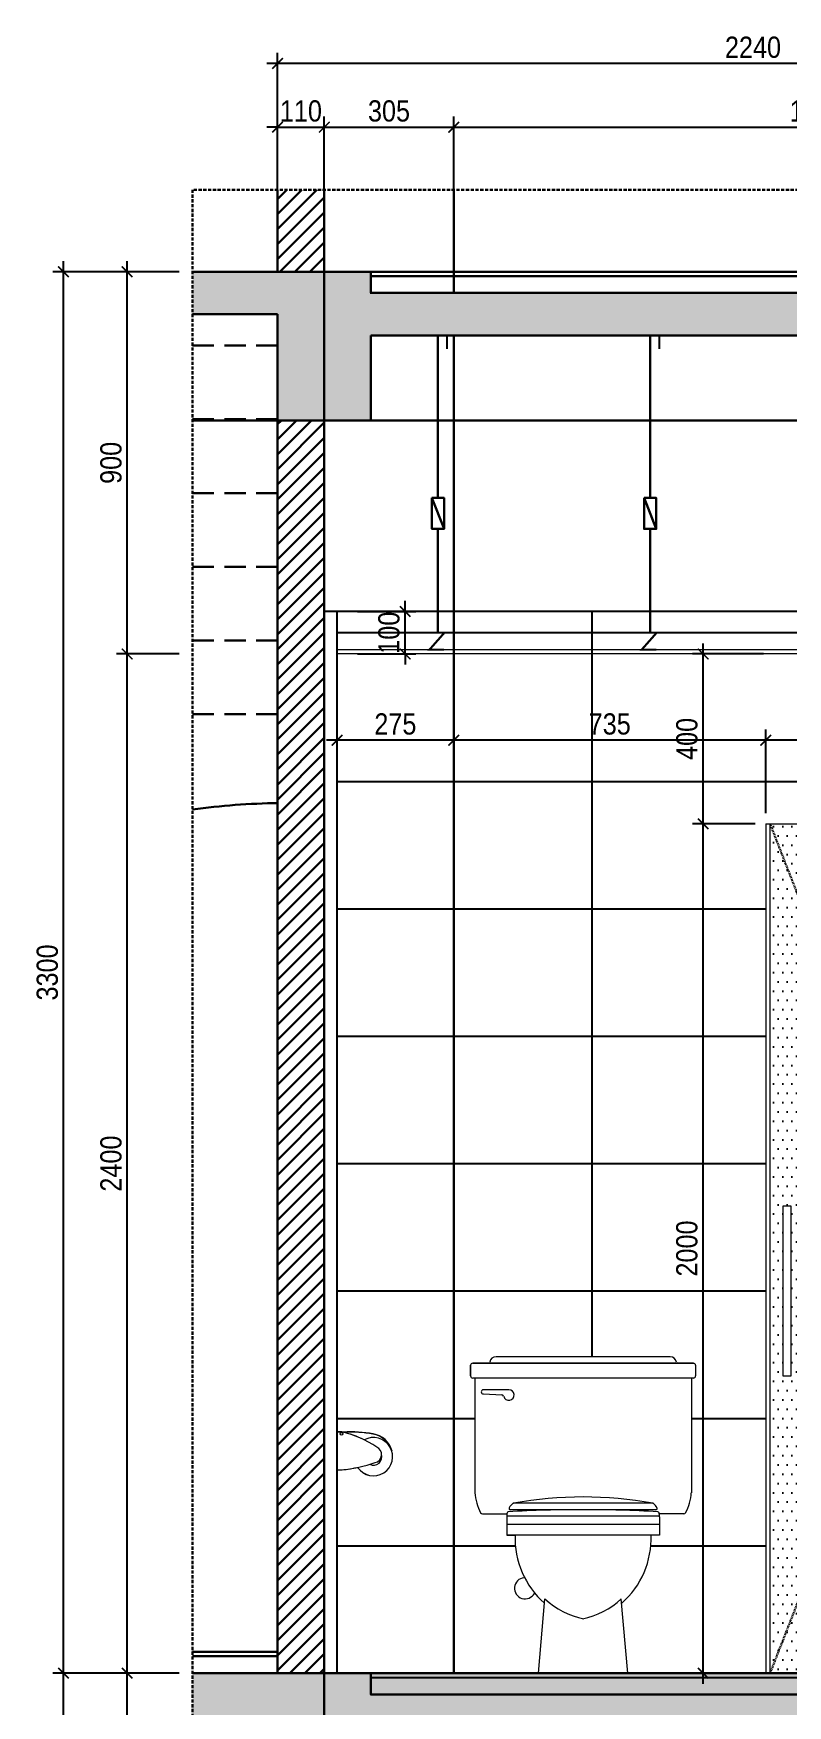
# Model space of a CAD drawing. Header units: millimetres. Extents: x -82962 to 19744, y -138000 to 4535.
# Drawn here: x -97 to 1680, y -50114 to -46177 of the extents above; entities that cross this region are included whole.
import ezdxf

# ---------------------------------------------------------------- set-up
doc = ezdxf.new("R2010")
doc.units = ezdxf.units.MM
doc.header["$LTSCALE"] = 1000
doc.header["$MEASUREMENT"] = 0
doc.header["$PDMODE"] = 3
doc.linetypes.add('HIDDEN', pattern=[0.375, 0.25, -0.125])
doc.layers.get('0').update_dxf_attribs({"lineweight": 30})
doc.layers.get('DEFPOINTS').update_dxf_attribs({"color": 4, "lineweight": 30})
for name, color, linetype in [('7', 7, 'Continuous'), ('A-THIET BI', 245, 'Continuous'), ('net-vatlieu', 250, 'Continuous'), ('NETDUT', 8, 'Continuous')]:
    doc.layers.add(name, color=color, linetype=linetype)
for name, color, linetype, lineweight in [('DS_cua', 146, 'Continuous', 25), ('NET CAT', 11, 'Continuous', 5), ('NOITHAT', 156, 'Continuous', 5), ('THAY', 4, 'Continuous', 30), ('TUONG', 7, 'Continuous', 30)]:
    doc.layers.add(name, color=color, linetype=linetype, lineweight=lineweight)
doc.styles.add('ARIAL', font='arial.ttf', dxfattribs={"width": 0.85})
doc.dimstyles.new('DIM 1-100', dxfattribs={"dimscale": 0, "dimtxt": 2, "dimasz": 1, "dimexe": 1, "dimexo": 1, "dimgap": 0.5, "dimtad": 1, "dimdec": 4, "dimrnd": 1, "dimdsep": 46, "dimtxsty": 'ARIAL', "dimblk1": 'ARCHTICK', "dimblk2": 'ARCHTICK', "dimsah": 1, "dimcen": 2, "dimdle": 1, "dimclrd": 9, "dimclre": 9, "dimclrt": 1, "dimadec": 0, "dimazin": 0, "dimtfac": 1, "dimtdec": 4, "dimtix": 1, "dimtmove": 2, "dimatfit": 3, "dimldrblk": 'DOT', "dimfxl": 1, "dimtvp": 1, "dimtolj": 1, "dimarcsym": 0})

# ---------------------------------------------------------------- blocks, each defined once
blk = doc.blocks.new('xi2')
at = {"layer": 'NOITHAT'}
for p, q in [((-265, 725), (-265, 700)), ((-265, 700), (-265, 725)), ((260, 730), (-260, 730)), ((260, 730), (-260, 730)), ((-260, 730), (260, 730)), ((205, 745), (-205, 745)), ((265, 725), (265, 700)), ((260, 695), (-260, 695)), ((260, 695), (-260, 695)), ((-255, 695), (-255, 425)), ((255, 695), (255, 425)), ((-175, 667.5), (-235, 667.5)), ((-235, 657.5), (-191.8, 655.7)), ((165, 400), (-165, 400)), ((-237, 375), (-178, 375)), ((180, 370), (-180, 370)), ((-180, 368.4), (-180, 325)), ((171.5, 385), (-171.5, 385)), ((237, 375), (178, 375)), ((180, 368.4), (180, 325)), ((180, 350), (-180, 350)), ((-180, 325), (-160, 325)), ((180, 325), (-180, 325)), ((180, 325), (160, 325)), ((-105, 0), (-90, 175)), ((105, 0), (90, 175)), ((105, 0), (-105, 0))]:
    blk.add_line(p, q, dxfattribs=at)
for centre, radius, start, end in [((-260, 725), 5, 90, 180), ((-260, 725), 5, 90, 180), ((-222.7, 733), 3, 270, 350.4059), ((-205, 730), 15, 90, 170.4059), ((205, 730), 15, 9.5941, 90), ((222.7, 733), 3, 189.5941, 270), ((260, 725), 5, 0, 90), ((-260, 700), 5, 180, 270), ((-260, 700), 5, 180, 270), ((260, 700), 5, 270, 0), ((-235, 662.5), 5, 90, 270), ((-192, 650.7), 5, 14.2156, 87.6141), ((-175, 655), 12.5, 194.2156, 90), ((-134.5, 433.9), 120.8, 184.2251, 207.7316), ((-139.3, 368.5), 40.7, 130.2744, 148.7432), ((-163.7, 397.2), 3, 100.3396, 130.2744), ((0, -500), 915, 79.6604, 100.3396), ((163.7, 397.2), 3, 49.7256, 79.6604), ((139.3, 368.5), 40.7, 31.2568, 49.7256), ((134.5, 433.9), 120.8, 332.2684, 355.7749), ((-237, 380), 5, 207.7316, 270), ((-139.3, 368.5), 40.7, 167.0315, 180.0995), ((-176, 376.9), 3, 93.5715, 167.0315), ((-12, -2251.3), 2636.3, 89.7392, 93.5715), ((-171.5, 388), 3, 148.7432, 270), ((12, -2251.3), 2636.3, 86.4285, 90.2608), ((171.5, 388), 3, 270, 31.2568), ((176, 376.9), 3, 12.9685, 86.4285), ((139.3, 368.5), 40.7, 359.9005, 12.9685), ((237, 380), 5, 270, 332.2684), ((40.9, 316.9), 201.1, 177.6913, 229.0512), ((-40.9, 316.9), 201.1, 310.9488, 2.3087), ((-136.5, 200), 25, 96.5563, 330.6432), ((40.9, 316.9), 193.1, 227.2983, 258.2519), ((-40.9, 316.9), 193.1, 281.7481, 312.7017)]:
    blk.add_arc(centre, radius, start, end, dxfattribs=at)
blk = doc.blocks.new('A$C3CC46834')
at = {"layer": 'NOITHAT', "ltscale": 0.1}
for p, q in [((0, 44.9), (0, -44.9)), ((0, 44.9), (11.5, 44.9)), ((129.2, -0.6), (129.9, -0.6)), ((0, -44.9), (11.2, -44.9))]:
    blk.add_line(p, q, dxfattribs=at)
blk.add_lwpolyline([(64.2, 25.7, 0.054735), (11.5, 44.9), (0, 44.9), (0, -44.9), (11.2, -44.9, 0.031101), (12, -44.8, -0.003329), (11.9, -44.9, 0.024156), (48.6, -39, 2.268753)], format="xyb", close=True, dxfattribs=at)
blk.add_circle((10.9, 39.8), 3.21, dxfattribs=at)
for centre, radius, start, end in [((-49.4, -204.3), 256.5, 56.1054, 76.2574), ((35.2, -211.9), 256.5, 78.8164, 94.3909), ((35.2, -211.9), 255.9, 78.8164, 93.9759), ((76.5, -14.7), 55.2, 14.8218, 81.254), ((85.9, -13.7), 45.1, 214.0375, 118.8915), ((76.5, -14.7), 54.5, 15.0003, 81.254), ((85.9, -9), 19.2, 282.3014, 66.333), ((-30.7, 337.6), 384.8, 276.3627, 288.2934), ((85.9, -13.7), 20.1, 243.8677, 17.675), ((11.2, -38.5), 6.41, 270, 276.3627)]:
    blk.add_arc(centre, radius, start, end, dxfattribs=at)
blk = doc.blocks.new('WC-2')
at = {"layer": 'DS_cua', "ltscale": 0.2}
h = blk.add_hatch(dxfattribs=at)
h.set_pattern_fill('DOTS', color=256, scale=350, style=0)
h.set_pattern_definition([(0, (11883.607, -53637.674), (10.9375, 21.875), [0, -21.875])])
h.paths.add_polyline_path([(12273.6, -52637.7), (11883.6, -53637.7), (12273.6, -53637.7)], flags=17)
h.paths.add_polyline_path([(12273.6, -52637.7), (11883.6, -51637.7), (11883.6, -53637.7)])
h.paths.add_polyline_path([(11933.6, -52937.7), (11913.6, -52937.7), (11913.6, -52537.7), (11933.6, -52537.7)], flags=16)
h = blk.add_hatch(dxfattribs=at)
h.set_pattern_fill('DOTS', color=256, scale=350, style=0)
h.set_pattern_definition([(0, (11883.607, -52987.674), (10.9375, 21.875), [0, -21.875])])
h.paths.add_polyline_path([(12273.6, -51637.7), (11883.6, -51637.7), (12273.6, -52637.7)])
h.paths.add_polyline_path([(12673.6, -51787.7), (12693.6, -51787.7), (12823.6, -51787.7), (12823.6, -51637.7), (12273.6, -51637.7), (12273.6, -52987.7), (12323.8, -52987.7), (12323.8, -52837.7), (12343.8, -52837.7), (12773.6, -52837.7), (12778, -52837.7), (12767.9, -52821.9), (12737, -52814.3), (12734.1, -52817.2), (12722.9, -52813.5), (12723.2, -52810.9), (12720.8, -52810.3), (12723.8, -52804.4), (12728, -52802), (12737.2, -52802.8), (12771.4, -52805.8), (12774.6, -52805.6), (12777.1, -52803.6), (12778, -52800.5), (12777.9, -52797.3), (12775.4, -52791.6), (12769.6, -52789.2), (12733, -52788.6), (12730.1, -52788.8), (12730.7, -52784.9), (12809.8, -52783.3), (12811.1, -52811.3), (12823.6, -52810.9), (12823.6, -52687.7), (12693.6, -52687.7), (12673.6, -52687.7)])
at = {"layer": 'net-vatlieu', "ltscale": 0.2}
h = blk.add_hatch(dxfattribs=at)
h.set_pattern_fill('WOOD3', color=256, scale=50, style=0, pattern_type=2)
h.set_pattern_definition([(355.2364, (10943.6067, -53639.1736), (-550.000047, 49.999577), [6.0208, -596.059]), (11.3099, (10949.607, -53639.674), (200.00004, 49.99988), [7.6486, -247.3024]), (45, (10957.107, -53638.174), (0, 50), [5.6568, -65.0538]), (46.8476, (10961.1067, -53634.1736), (700.0001417, 749.999877), [10.96585, -1085.61975]), (12.9946, (10968.6067, -53626.1736), (-450.000038, -99.999879), [6.6709, -660.4124]), (0, (10975.107, -53624.674), (50, 50), [12.5, -37.5]), (350.5377, (10987.607, -53624.6736), (-250.00004, 49.999907), [6.0827, -298.0553]), (354.2894, (10943.6067, -53625.6736), (-449.999971, 50.000066), [5.025, -497.4688]), (0, (10948.607, -53626.174), (50, 50), [7.5, -42.5]), (28.3008, (10956.1067, -53626.1736), (549.999756, 300.000444), [7.3824, -730.85875]), (52.125, (10962.6067, -53622.6736), (-200.000093, -249.999955), [11.4017, -558.686]), (39.2894, (10969.6067, -53613.6736), (300.000032, 249.9999816), [7.1063, -703.5272]), (6.3402, (10975.1067, -53609.1736), (399.99997, 50.000079), [9.0554, -443.7138]), (348.1113, (10984.1067, -53608.1736), (-699.999865, 150.0005268), [9.70825, -961.11615]), (353.2902, (10943.6067, -53610.1736), (450.00005, -49.999694), [8.5586, -847.3035]), (3.3665, (10952.1067, -53611.1736), (799.999966, 50.000548), [8.5147, -842.95465]), (33.6901, (10960.607, -53610.674), (-99.99998, -50.00007), [9.0139, -171.2637]), (47.4896, (10968.1067, -53605.6736), (499.999536, 550.0004337), [8.1394, -805.8016]), (14.9314, (10973.6067, -53599.6736), (550.000027, 149.9998477), [7.7621, -768.44665]), (0, (10981.107, -53597.674), (50, 50), [6, -44]), (347.0054, (10987.1067, -53597.6736), (450.000038, -99.999879), [6.6709, -660.4124]), (0, (10959.107, -53647.674), (50, 50), [0, -50]), (223.1524, (10966.1067, -53640.1736), (749.999877, 700.0001417), [10.96585, -1085.61975]), (206.5651, (10958.107, -53597.674), (-49.99996, -50.00007), [4.4722, -107.3312]), (188.1301, (10954.107, -53599.6736), (-299.99999, -49.999968), [7.071, -346.4823]), (156.8014, (10947.107, -53600.6736), (-249.999987, 100.000066), [3.8079, -376.9808]), (26.5651, (10966.107, -53640.174), (49.99996, 50.00007), [5.5902, -106.2133]), (6.7098, (10971.1067, -53637.6736), (-450.00005, -49.999694), [8.5586, -847.3035]), (349.8753, (10979.6067, -53636.6736), (849.9999395, -150.0004294), [14.22145, -1407.9248]), (349.6952, (10943.6067, -53644.6736), (300.000048, -49.999744), [5.5902, -553.4268]), (15.5241, (10949.1067, -53645.6736), (-550.0000512, -149.999889), [9.34075, -924.7363]), (42.8789, (10958.1067, -53643.1736), (-650.0000396, -599.9999877), [9.5525, -945.69615]), (34.6952, (10965.1067, -53636.6736), (499.999713, 350.0004305), [7.9057, -782.6637]), (9.4623, (10971.607, -53632.1736), (250.00004, 49.999907), [9.1242, -295.014]), (353.4181, (10980.6067, -53630.6736), (-850.000072, 99.999335), [13.08625, -1295.539]), (351.8699, (10943.607, -53632.1736), (-299.99999, 49.999968), [7.071, -346.4823]), (11.3099, (10950.607, -53633.174), (200.00004, 49.99988), [7.6486, -247.3024]), (42.5104, (10958.1067, -53631.6736), (-550.0004337, -499.999536), [8.1394, -805.8016]), (45, (10964.107, -53626.174), (0, 50), [9.1924, -61.5183]), (17.354, (10970.6067, -53619.6736), (-650.000101, -199.999725), [8.38155, -829.7712]), (356.6335, (10978.6067, -53617.1736), (-799.999966, 50.000548), [8.5147, -842.95465]), (342.8973, (10987.1067, -53617.6736), (500.0000865, -149.999775), [6.8007, -673.2728]), (351.2538, (10943.6067, -53619.6736), (349.999967, -50.00021), [6.5765, -651.0708]), (14.9314, (10950.1067, -53620.6736), (550.000027, 149.9998477), [7.7621, -768.44665]), (32.0054, (10957.6067, -53618.6736), (-249.999947, -150.000055), [9.434, -462.2651]), (49.8991, (10965.6067, -53613.6736), (-549.999903, -650.0000965), [12.41975, -1229.5545]), (15.9454, (10973.607, -53604.1736), (-200.000006, -49.999994), [7.2801, -356.7254]), (353.991, (10980.6067, -53602.1736), (499.9999875, -49.999966), [9.5525, -945.69615]), (336.8014, (10990.107, -53603.1736), (249.999987, -100.000066), [3.8079, -376.9808]), (350.5377, (10943.607, -53604.6736), (-250.00004, 49.999907), [6.0827, -298.0553]), (10.008, (10949.6067, -53605.6736), (549.9999777, 100.0001736), [8.63135, -854.5025]), (37.4054, (10958.1067, -53604.1736), (649.9996232, 500.0004976), [10.70045, -1059.34625]), (29.0546, (10966.6067, -53647.6736), (350.000019, 200.000001), [5.1478, -509.6337]), (10.7843, (10971.1067, -53645.1736), (-799.9999752, -150.0000275), [10.6888, -1058.18915]), (352.875, (10981.6067, -53643.1736), (-350.00002, 49.999914), [12.0934, -391.0195])])
h.paths.add_polyline_path([(12743.6, -53637.7), (10943.6, -53637.7), (10943.6, -53647.7), (12743.6, -53647.7)])
h = blk.add_hatch(dxfattribs=at)
h.set_pattern_fill('AR-SAND', color=256, scale=10, style=0)
h.set_pattern_definition([(37.5, (14181.535, -16646.655), (-0.6299336, 19.268238), [0, -15.2, 0, -17, 0, -16.25]), (7.5, (14181.535, -16646.655), (17.697767, 28.22146), [0, -8.2, 0, -13.7, 0, -5.25]), (327.5, (14169.235, -16646.655), (31.1414186, 0.0565905), [0, -5, 0, -18, 0, -23.5]), (317.5, (14169.235, -16646.655), (30.061266, 8.776756), [0, -2.5, 0, -11.8, 0, -13.5])])
h.paths.add_polyline_path([(12743.6, -53647.7), (10943.6, -53647.7), (10943.6, -53687.7), (12743.6, -53687.7)])
at = {"layer": '7'}
blk.add_lwpolyline([(12553.6, -51137.7), (10863.6, -51137.7)], dxfattribs=at)
at = {"layer": 'NET CAT', "ltscale": 0.5}
for points in [[(12673.6, -51157.7), (12673.6, -51237.7), (10863.6, -51237.7)], [(12663.6, -51157.7), (12663.6, -51227.7), (10863.6, -51227.7)], [(10943.6, -53637.7), (12743.6, -53637.7)]]:
    blk.add_lwpolyline(points, dxfattribs=at)
at = {"layer": 'net-vatlieu', "ltscale": 0.2}
for p, q in [((10863.6, -51137.7), (10863.6, -53637.7)), ((11463.6, -51137.7), (11463.6, -52892.7))]:
    blk.add_line(p, q, dxfattribs=at)
for points in [[(12823.6, -50987.7), (12513.6, -50987.7), (12513.6, -51187.7), (10863.6, -51187.7)], [(10863.6, -51137.7), (10833.6, -51137.7)], [(10863.6, -51537.7), (12823.6, -51537.7)], [(10863.6, -51837.7), (11873.6, -51837.7)], [(10863.6, -52137.7), (11873.6, -52137.7)], [(10863.6, -52437.7), (11873.6, -52437.7)], [(10863.6, -52737.7), (11873.6, -52737.7)], [(10863.6, -53037.7), (11188.4, -53037.7)], [(11698.4, -53037.7), (11873.6, -53037.7)], [(10863.6, -53337.7), (11283.9, -53337.7)], [(11602.8, -53337.7), (11873.6, -53337.7)]]:
    blk.add_lwpolyline(points, dxfattribs=at)
at = {"layer": 'net-vatlieu', "ltscale": 0.5}
blk.add_lwpolyline([(10943.6, -53647.7), (12743.6, -53647.7)], dxfattribs=at)
at = {"layer": 'NETDUT', "linetype": 'HIDDEN', "ltscale": 0.01}
blk.add_lwpolyline([(11883.6, -51637.7), (12273.6, -52637.7), (11883.6, -53637.7)], dxfattribs=at)
at = {"layer": 'NOITHAT'}
for p, q in [((11873.6, -51637.7), (11873.6, -53637.7)), ((11883.6, -51637.7), (11883.6, -53637.7))]:
    blk.add_line(p, q, dxfattribs=at)
blk.add_lwpolyline([(11873.6, -51637.7), (12823.6, -51637.7)], dxfattribs=at)
blk.add_lwpolyline([(11913.6, -52937.7), (11933.6, -52937.7), (11933.6, -52537.7), (11913.6, -52537.7)], close=True, dxfattribs=at)
at = {"layer": 'A-THIET BI'}
blk.add_blockref('A$C3CC46834', (10863.6, -53114.1), dxfattribs=at)
at = {"layer": 'TUONG'}
blk.add_blockref('xi2', (11443.4, -53637.7), dxfattribs=at)
blk = doc.blocks.new('_ARCHTICK')
at = {"color": 0, "linetype": 'ByBlock', "const_width": 0.15}
blk.add_lwpolyline([(-0.5, -0.5), (0.5, 0.5)], dxfattribs=at)
blk = doc.blocks.new('*D488')
at = {"layer": 'DEFPOINTS', "color": 0, "ltscale": 0.2, "transparency": 16777216}
for p in [(123.8, -50037.7), (270.9, -50037.7), (270.9, -51237.7)]:
    blk.add_point(p, dxfattribs=at)
at = {"layer": 'THAY', "color": 9, "lineweight": -2, "ltscale": 0.2, "transparency": 16777216}
for p, q in [((245.9, -50037.7), (98.8, -50037.7)), ((123.8, -51262.7), (123.8, -50012.7)), ((245.9, -51237.7), (98.8, -51237.7))]:
    blk.add_line(p, q, dxfattribs=at)
at = {"layer": 'THAY', "color": 9, "lineweight": -2, "ltscale": 0.2, "transparency": 16777216, "xscale": 25, "yscale": 25, "zscale": 25}
for p, rotation in [((123.8, -50037.7), 90), ((123.8, -51237.7), 270)]:
    blk.add_blockref('_ARCHTICK', p, dxfattribs=dict(at, rotation=rotation))
at = {"layer": 'THAY', "color": 1, "ltscale": 0.2, "transparency": 16777216, "insert": (85.8, -50637.7), "char_height": 50, "attachment_point": 5, "rotation": 90, "style": 'ARIAL'}
blk.add_mtext('\\A1;1200', dxfattribs=at)
blk = doc.blocks.new('_DOT')
at = {"color": 0, "linetype": 'ByBlock', "ltscale": 10}
blk.add_line((-0.5, 0), (-1, 0), dxfattribs=at)
at = {"color": 0, "linetype": 'ByBlock', "ltscale": 10, "const_width": 0.5}
blk.add_lwpolyline([(-0.25, 0, 1), (0.25, 0, 1)], format="xyb", close=True, dxfattribs=at)
blk = doc.blocks.new('*D489')
at = {"layer": 'DEFPOINTS', "color": 0, "ltscale": 0.2, "transparency": 16777216}
for p in [(123.8, -47637.7), (270.9, -47637.7), (270.9, -50037.7)]:
    blk.add_point(p, dxfattribs=at)
at = {"layer": 'THAY', "color": 9, "lineweight": -2, "ltscale": 0.2, "transparency": 16777216}
for p, q in [((245.9, -47637.7), (98.8, -47637.7)), ((123.8, -50062.7), (123.8, -47612.7)), ((245.9, -50037.7), (98.8, -50037.7))]:
    blk.add_line(p, q, dxfattribs=at)
at = {"layer": 'THAY', "color": 9, "lineweight": -2, "ltscale": 0.2, "transparency": 16777216, "xscale": 25, "yscale": 25, "zscale": 25}
for p, rotation in [((123.8, -47637.7), 90), ((123.8, -50037.7), 270)]:
    blk.add_blockref('_ARCHTICK', p, dxfattribs=dict(at, rotation=rotation))
at = {"layer": 'THAY', "color": 1, "ltscale": 0.2, "transparency": 16777216, "insert": (85.8, -48837.7), "char_height": 50, "attachment_point": 5, "rotation": 90, "style": 'ARIAL'}
blk.add_mtext('\\A1;2400', dxfattribs=at)
blk = doc.blocks.new('*D490')
at = {"layer": 'DEFPOINTS', "color": 0, "ltscale": 0.2, "transparency": 16777216}
for p in [(123.8, -46737.7), (270.9, -46737.7), (270.9, -47637.7)]:
    blk.add_point(p, dxfattribs=at)
at = {"layer": 'THAY', "color": 9, "lineweight": -2, "ltscale": 0.2, "transparency": 16777216}
for p, q in [((123.8, -47662.7), (123.8, -46712.7)), ((245.9, -46737.7), (98.8, -46737.7)), ((245.9, -47637.7), (98.8, -47637.7))]:
    blk.add_line(p, q, dxfattribs=at)
at = {"layer": 'THAY', "color": 9, "lineweight": -2, "ltscale": 0.2, "transparency": 16777216, "xscale": 25, "yscale": 25, "zscale": 25}
for p, rotation in [((123.8, -46737.7), 90), ((123.8, -47637.7), 270)]:
    blk.add_blockref('_ARCHTICK', p, dxfattribs=dict(at, rotation=rotation))
at = {"layer": 'THAY', "color": 1, "ltscale": 0.2, "transparency": 16777216, "insert": (85.8, -47187.7), "char_height": 50, "attachment_point": 5, "rotation": 90, "style": 'ARIAL'}
blk.add_mtext('\\A1;900', dxfattribs=at)
blk = doc.blocks.new('*D491')
at = {"layer": 'DEFPOINTS', "color": 0, "ltscale": 0.2, "transparency": 16777216}
for p in [(-26.2, -50037.7), (270.9, -50037.7), (270.9, -53637.7)]:
    blk.add_point(p, dxfattribs=at)
at = {"layer": 'THAY', "color": 9, "lineweight": -2, "ltscale": 0.2, "transparency": 16777216}
for p, q in [((245.9, -50037.7), (-51.2, -50037.7)), ((-26.2, -53662.7), (-26.2, -50012.7)), ((245.9, -53637.7), (-51.2, -53637.7))]:
    blk.add_line(p, q, dxfattribs=at)
at = {"layer": 'THAY', "color": 9, "lineweight": -2, "ltscale": 0.2, "transparency": 16777216, "xscale": 25, "yscale": 25, "zscale": 25}
for p, rotation in [((-26.2, -50037.7), 90), ((-26.2, -53637.7), 270)]:
    blk.add_blockref('_ARCHTICK', p, dxfattribs=dict(at, rotation=rotation))
at = {"layer": 'THAY', "color": 1, "ltscale": 0.2, "transparency": 16777216, "insert": (-64.2, -51837.7), "char_height": 50, "attachment_point": 5, "rotation": 90, "style": 'ARIAL'}
blk.add_mtext('\\A1;3600', dxfattribs=at)
blk = doc.blocks.new('*D492')
at = {"layer": 'DEFPOINTS', "color": 0, "ltscale": 0.2, "transparency": 16777216}
for p in [(-26.2, -46737.7), (270.9, -46737.7), (270.9, -50037.7)]:
    blk.add_point(p, dxfattribs=at)
at = {"layer": 'THAY', "color": 9, "lineweight": -2, "ltscale": 0.2, "transparency": 16777216}
for p, q in [((-26.2, -50062.7), (-26.2, -46712.7)), ((245.9, -46737.7), (-51.2, -46737.7)), ((245.9, -50037.7), (-51.2, -50037.7))]:
    blk.add_line(p, q, dxfattribs=at)
at = {"layer": 'THAY', "color": 9, "lineweight": -2, "ltscale": 0.2, "transparency": 16777216, "xscale": 25, "yscale": 25, "zscale": 25}
for p, rotation in [((-26.2, -46737.7), 90), ((-26.2, -50037.7), 270)]:
    blk.add_blockref('_ARCHTICK', p, dxfattribs=dict(at, rotation=rotation))
at = {"layer": 'THAY', "color": 1, "ltscale": 0.2, "transparency": 16777216, "insert": (-64.2, -48387.7), "char_height": 50, "attachment_point": 5, "rotation": 90, "style": 'ARIAL'}
blk.add_mtext('\\A1;3300', dxfattribs=at)
blk = doc.blocks.new('*D540')
at = {"layer": 'DEFPOINTS', "color": 0, "ltscale": 0.2, "transparency": 16777216}
for p in [(1480.6, -48037.7), (1628.1, -48037.7), (1628.1, -50037.7)]:
    blk.add_point(p, dxfattribs=at)
at = {"layer": 'THAY', "color": 9, "lineweight": -2, "ltscale": 0.2, "transparency": 16777216}
for p, q in [((1480.6, -50062.7), (1480.6, -48012.7)), ((1603.1, -48037.7), (1455.6, -48037.7)), ((1603.1, -50037.7), (1455.6, -50037.7))]:
    blk.add_line(p, q, dxfattribs=at)
at = {"layer": 'THAY', "color": 9, "lineweight": -2, "ltscale": 0.2, "transparency": 16777216, "xscale": 25, "yscale": 25, "zscale": 25}
for p, rotation in [((1480.6, -48037.7), 90), ((1480.6, -50037.7), 270)]:
    blk.add_blockref('_ARCHTICK', p, dxfattribs=dict(at, rotation=rotation))
at = {"layer": 'THAY', "color": 1, "ltscale": 0.2, "transparency": 16777216, "insert": (1442.5, -49037.7), "char_height": 50, "attachment_point": 5, "rotation": 90, "style": 'ARIAL'}
blk.add_mtext('\\A1;2000', dxfattribs=at)
blk = doc.blocks.new('*D541')
at = {"layer": 'DEFPOINTS', "color": 0, "ltscale": 0.2, "transparency": 16777216}
for p in [(1480.6, -47637.7), (1647.5, -47637.7), (1628.1, -48037.7)]:
    blk.add_point(p, dxfattribs=at)
at = {"layer": 'THAY', "color": 9, "lineweight": -2, "ltscale": 0.2, "transparency": 16777216}
for p, q in [((1622.5, -47637.7), (1455.6, -47637.7)), ((1480.6, -48062.7), (1480.6, -47612.7)), ((1603.1, -48037.7), (1455.6, -48037.7))]:
    blk.add_line(p, q, dxfattribs=at)
at = {"layer": 'THAY', "color": 9, "lineweight": -2, "ltscale": 0.2, "transparency": 16777216, "xscale": 25, "yscale": 25, "zscale": 25}
for p, rotation in [((1480.6, -47637.7), 90), ((1480.6, -48037.7), 270)]:
    blk.add_blockref('_ARCHTICK', p, dxfattribs=dict(at, rotation=rotation))
at = {"layer": 'THAY', "color": 1, "ltscale": 0.2, "transparency": 16777216, "insert": (1442.5, -47837.7), "char_height": 50, "attachment_point": 5, "rotation": 90, "style": 'ARIAL'}
blk.add_mtext('\\A1;400', dxfattribs=at)
blk = doc.blocks.new('*D545')
at = {"layer": 'DEFPOINTS', "color": 0, "ltscale": 0.2, "transparency": 16777216}
for p in [(1628.1, -47840.8), (1628.1, -48037.7), (2578.1, -48037.7)]:
    blk.add_point(p, dxfattribs=at)
at = {"layer": 'THAY', "color": 9, "lineweight": -2, "ltscale": 0.2, "transparency": 16777216}
for p, q in [((1628.1, -48012.7), (1628.1, -47815.8)), ((2578.1, -48012.7), (2578.1, -47815.8)), ((2603.1, -47840.8), (1603.1, -47840.8))]:
    blk.add_line(p, q, dxfattribs=at)
at = {"layer": 'THAY', "color": 9, "lineweight": -2, "ltscale": 0.2, "transparency": 16777216, "xscale": 25, "yscale": 25, "zscale": 25, "rotation": 180}
blk.add_blockref('_ARCHTICK', (1628.1, -47840.8), dxfattribs=at)
at = {"layer": 'THAY', "color": 9, "lineweight": -2, "ltscale": 0.2, "transparency": 16777216, "xscale": 25, "yscale": 25, "zscale": 25}
blk.add_blockref('_ARCHTICK', (2578.1, -47840.8), dxfattribs=at)
at = {"layer": 'THAY', "color": 1, "ltscale": 0.2, "transparency": 16777216, "insert": (2103.1, -47802.8), "char_height": 50, "attachment_point": 5, "style": 'ARIAL'}
blk.add_mtext('\\A1;950', dxfattribs=at)
blk = doc.blocks.new('*D558')
at = {"layer": 'DEFPOINTS', "color": 0, "ltscale": 0.2, "transparency": 16777216}
for p in [(893.1, -47840.8), (893.1, -48025.4), (1628.1, -48037.7)]:
    blk.add_point(p, dxfattribs=at)
at = {"layer": 'THAY', "color": 9, "lineweight": -2, "ltscale": 0.2, "transparency": 16777216}
for p, q in [((893.1, -48000.4), (893.1, -47815.8)), ((1628.1, -48012.7), (1628.1, -47815.8)), ((1653.1, -47840.8), (868.1, -47840.8))]:
    blk.add_line(p, q, dxfattribs=at)
at = {"layer": 'THAY', "color": 9, "lineweight": -2, "ltscale": 0.2, "transparency": 16777216, "xscale": 25, "yscale": 25, "zscale": 25, "rotation": 180}
blk.add_blockref('_ARCHTICK', (893.1, -47840.8), dxfattribs=at)
at = {"layer": 'THAY', "color": 9, "lineweight": -2, "ltscale": 0.2, "transparency": 16777216, "xscale": 25, "yscale": 25, "zscale": 25}
blk.add_blockref('_ARCHTICK', (1628.1, -47840.8), dxfattribs=at)
at = {"layer": 'THAY', "color": 1, "ltscale": 0.2, "transparency": 16777216, "insert": (1260.6, -47802.8), "char_height": 50, "attachment_point": 5, "style": 'ARIAL'}
blk.add_mtext('\\A1;735', dxfattribs=at)
blk = doc.blocks.new('*D559')
at = {"layer": 'DEFPOINTS', "color": 0, "ltscale": 0.2, "transparency": 16777216}
for p in [(618.1, -47840.8), (618.1, -47996.8), (893.1, -48025.4)]:
    blk.add_point(p, dxfattribs=at)
at = {"layer": 'THAY', "color": 9, "lineweight": -2, "ltscale": 0.2, "transparency": 16777216}
for p, q in [((618.1, -47971.8), (618.1, -47815.8)), ((893.1, -48000.4), (893.1, -47815.8)), ((918.1, -47840.8), (593.1, -47840.8))]:
    blk.add_line(p, q, dxfattribs=at)
at = {"layer": 'THAY', "color": 9, "lineweight": -2, "ltscale": 0.2, "transparency": 16777216, "xscale": 25, "yscale": 25, "zscale": 25, "rotation": 180}
blk.add_blockref('_ARCHTICK', (618.1, -47840.8), dxfattribs=at)
at = {"layer": 'THAY', "color": 9, "lineweight": -2, "ltscale": 0.2, "transparency": 16777216, "xscale": 25, "yscale": 25, "zscale": 25}
blk.add_blockref('_ARCHTICK', (893.1, -47840.8), dxfattribs=at)
at = {"layer": 'THAY', "color": 1, "ltscale": 0.2, "transparency": 16777216, "insert": (755.6, -47802.8), "char_height": 50, "attachment_point": 5, "style": 'ARIAL'}
blk.add_mtext('\\A1;275', dxfattribs=at)
blk = doc.blocks.new('*D561')
at = {"layer": 'DEFPOINTS', "color": 0, "ltscale": 0.2, "transparency": 16777216}
for p in [(641.7, -47537.7), (778.6, -47537.7), (641.7, -47637.7)]:
    blk.add_point(p, dxfattribs=at)
at = {"layer": 'THAY', "color": 9, "lineweight": -2, "ltscale": 0.2, "transparency": 16777216}
for p, q in [((778.6, -47537.7), (778.6, -47512.7)), ((666.7, -47537.7), (803.6, -47537.7)), ((778.6, -47637.7), (778.6, -47537.7)), ((666.7, -47637.7), (803.6, -47637.7)), ((778.6, -47637.7), (778.6, -47662.7))]:
    blk.add_line(p, q, dxfattribs=at)
at = {"layer": 'THAY', "color": 9, "lineweight": -2, "ltscale": 0.2, "transparency": 16777216, "xscale": 25, "yscale": 25, "zscale": 25}
for p, rotation in [((778.6, -47537.7), 270), ((778.6, -47637.7), 90)]:
    blk.add_blockref('_ARCHTICK', p, dxfattribs=dict(at, rotation=rotation))
at = {"layer": 'THAY', "color": 1, "ltscale": 0.2, "transparency": 16777216, "insert": (740.6, -47587.7), "char_height": 50, "attachment_point": 5, "rotation": 90, "style": 'ARIAL'}
blk.add_mtext('\\A1;100', dxfattribs=at)
blk = doc.blocks.new('*D565')
at = {"layer": 'DEFPOINTS', "color": 0, "ltscale": 0.2, "transparency": 16777216}
for p in [(588.1, -46397.3), (478.1, -46619), (588.1, -46619)]:
    blk.add_point(p, dxfattribs=at)
at = {"layer": 'THAY', "color": 9, "lineweight": -2, "ltscale": 0.2, "transparency": 16777216}
for p, q in [((478.1, -46594), (478.1, -46372.3)), ((588.1, -46594), (588.1, -46372.3)), ((478.1, -46397.3), (453.1, -46397.3)), ((478.1, -46397.3), (588.1, -46397.3)), ((588.1, -46397.3), (613.1, -46397.3))]:
    blk.add_line(p, q, dxfattribs=at)
at = {"layer": 'THAY', "color": 9, "lineweight": -2, "ltscale": 0.2, "transparency": 16777216, "xscale": 25, "yscale": 25, "zscale": 25}
blk.add_blockref('_ARCHTICK', (478.1, -46397.3), dxfattribs=at)
at = {"layer": 'THAY', "color": 9, "lineweight": -2, "ltscale": 0.2, "transparency": 16777216, "xscale": 25, "yscale": 25, "zscale": 25, "rotation": 180}
blk.add_blockref('_ARCHTICK', (588.1, -46397.3), dxfattribs=at)
at = {"layer": 'THAY', "color": 1, "ltscale": 0.2, "transparency": 16777216, "insert": (533.1, -46359.3), "char_height": 50, "attachment_point": 5, "style": 'ARIAL'}
blk.add_mtext('\\A1;110', dxfattribs=at)
blk = doc.blocks.new('*D566')
at = {"layer": 'DEFPOINTS', "color": 0, "ltscale": 0.2, "transparency": 16777216}
for p in [(893.1, -46397.3), (588.1, -46619), (893.1, -46619)]:
    blk.add_point(p, dxfattribs=at)
at = {"layer": 'THAY', "color": 9, "lineweight": -2, "ltscale": 0.2, "transparency": 16777216}
for p, q in [((588.1, -46594), (588.1, -46372.3)), ((893.1, -46594), (893.1, -46372.3)), ((563.1, -46397.3), (918.1, -46397.3))]:
    blk.add_line(p, q, dxfattribs=at)
at = {"layer": 'THAY', "color": 9, "lineweight": -2, "ltscale": 0.2, "transparency": 16777216, "xscale": 25, "yscale": 25, "zscale": 25, "rotation": 180}
blk.add_blockref('_ARCHTICK', (588.1, -46397.3), dxfattribs=at)
at = {"layer": 'THAY', "color": 9, "lineweight": -2, "ltscale": 0.2, "transparency": 16777216, "xscale": 25, "yscale": 25, "zscale": 25}
blk.add_blockref('_ARCHTICK', (893.1, -46397.3), dxfattribs=at)
at = {"layer": 'THAY', "color": 1, "ltscale": 0.2, "transparency": 16777216, "insert": (740.6, -46359.3), "char_height": 50, "attachment_point": 5, "style": 'ARIAL'}
blk.add_mtext('\\A1;305', dxfattribs=at)
blk = doc.blocks.new('*D567')
at = {"layer": 'DEFPOINTS', "color": 0, "ltscale": 0.2, "transparency": 16777216}
for p in [(2608.1, -46397.3), (893.1, -46619), (2608.1, -46619)]:
    blk.add_point(p, dxfattribs=at)
at = {"layer": 'THAY', "color": 9, "lineweight": -2, "ltscale": 0.2, "transparency": 16777216}
for p, q in [((893.1, -46594), (893.1, -46372.3)), ((2608.1, -46594), (2608.1, -46372.3)), ((868.1, -46397.3), (2633.1, -46397.3))]:
    blk.add_line(p, q, dxfattribs=at)
at = {"layer": 'THAY', "color": 9, "lineweight": -2, "ltscale": 0.2, "transparency": 16777216, "xscale": 25, "yscale": 25, "zscale": 25, "rotation": 180}
blk.add_blockref('_ARCHTICK', (893.1, -46397.3), dxfattribs=at)
at = {"layer": 'THAY', "color": 9, "lineweight": -2, "ltscale": 0.2, "transparency": 16777216, "xscale": 25, "yscale": 25, "zscale": 25}
blk.add_blockref('_ARCHTICK', (2608.1, -46397.3), dxfattribs=at)
at = {"layer": 'THAY', "color": 1, "ltscale": 0.2, "transparency": 16777216, "insert": (1750.6, -46359.3), "char_height": 50, "attachment_point": 5, "style": 'ARIAL'}
blk.add_mtext('\\A1;1715', dxfattribs=at)
blk = doc.blocks.new('*D569')
at = {"layer": 'DEFPOINTS', "color": 0, "ltscale": 0.2, "transparency": 16777216}
for p in [(478.1, -46247.3), (478.1, -46619), (2718.1, -46619)]:
    blk.add_point(p, dxfattribs=at)
at = {"layer": 'THAY', "color": 9, "lineweight": -2, "ltscale": 0.2, "transparency": 16777216}
for p, q in [((478.1, -46594), (478.1, -46222.3)), ((2718.1, -46594), (2718.1, -46222.3)), ((2743.1, -46247.3), (453.1, -46247.3))]:
    blk.add_line(p, q, dxfattribs=at)
at = {"layer": 'THAY', "color": 9, "lineweight": -2, "ltscale": 0.2, "transparency": 16777216, "xscale": 25, "yscale": 25, "zscale": 25, "rotation": 180}
blk.add_blockref('_ARCHTICK', (478.1, -46247.3), dxfattribs=at)
at = {"layer": 'THAY', "color": 9, "lineweight": -2, "ltscale": 0.2, "transparency": 16777216, "xscale": 25, "yscale": 25, "zscale": 25}
blk.add_blockref('_ARCHTICK', (2718.1, -46247.3), dxfattribs=at)
at = {"layer": 'THAY', "color": 1, "ltscale": 0.2, "transparency": 16777216, "insert": (1598.1, -46209.3), "char_height": 50, "attachment_point": 5, "style": 'ARIAL'}
blk.add_mtext('\\A1;2240', dxfattribs=at)

msp = doc.modelspace()

# ---------------------------------------------------------------- hatches: boundary and pattern name
at = {"layer": 'THAY', "ltscale": 0.2}
h = msp.add_hatch(dxfattribs=at)
h.set_pattern_fill('ANSI31', color=256, scale=200, style=0, double=1)
h.set_pattern_definition([(45, (478.055, -53637.674), (-17.67767, 17.67767), [])])
h.paths.add_polyline_path([(588.05468, -47087.67356), (478.05468, -47087.67356), (478.05468, -50037.67356), (588.05468, -50037.67356)])
h.paths.add_polyline_path([(2718.05468, -46544.46469), (2608.05468, -46544.46469), (2608.05468, -46737.67356), (2718.05468, -46737.67356)])
h.paths.add_polyline_path([(588.05468, -46544.46469), (478.05468, -46544.46469), (478.05468, -46737.67356), (588.05468, -46737.67356)])
h.paths.add_polyline_path([(588.05468, -50387.67356), (478.05468, -50387.67356), (478.05468, -53637.67356), (588.05468, -53637.67356)])
h.paths.add_polyline_path([(2718.05468, -50387.67356), (2608.05468, -50387.67356), (2608.05468, -53637.67356), (2718.05468, -53637.67356)])
h.paths.add_polyline_path([(2718.05468, -47087.67356), (2608.05468, -47087.67356), (2608.05468, -50037.67356), (2718.05468, -50037.67356)])
at = {"layer": 'THAY', "linetype": 'Continuous'}
h = msp.add_hatch(color=256, dxfattribs=at)
h.paths.add_polyline_path([(2808.05468, -46787.67356), (2718.05468, -46787.67356), (2718.05468, -46737.67356), (2608.05468, -46737.67356), (2608.05468, -47087.67356), (2718.05468, -47087.67356), (2718.05468, -46887.67356), (2808.05468, -46887.67356)])
h.paths.add_polyline_path([(2608.05468, -46737.67356), (2498.05468, -46737.67356), (2498.05468, -46787.67356), (698.05468, -46787.67356), (698.05468, -46737.67356), (588.05468, -46737.67356), (588.05468, -47087.67356), (698.05468, -47087.67356), (698.05468, -46887.67356), (2498.05468, -46887.67356), (2498.05468, -47087.67356), (2608.05468, -47087.67356)])
h.paths.add_polyline_path([(588.05468, -46737.67356), (278.05468, -46737.67356), (278.05468, -46837.67356), (478.05468, -46837.67356), (478.05468, -47087.67356), (588.05468, -47087.67356)])
h.paths.add_polyline_path([(2808.05468, -50037.67356), (2498.05468, -50037.67356), (2498.05468, -50087.67356), (698.05468, -50087.67356), (698.05468, -50037.67356), (278.05468, -50037.67356), (278.05468, -50137.67356), (478.05468, -50137.67356), (478.05468, -50387.67356), (698.05468, -50387.67356), (698.05468, -50187.67356), (2498.05468, -50187.67356), (2498.05468, -50387.67356), (2608.05468, -50387.67356), (2718.05468, -50387.67356), (2718.05468, -50137.67356), (2808.05468, -50137.67356)])
h.paths.add_polyline_path([(2718.05468, -53637.67356), (2608.05468, -53637.67356), (2608.05468, -53987.67356), (2718.05468, -53987.67356)])
h.paths.add_polyline_path([(2608.05468, -53637.67356), (2498.05468, -53637.67356), (2498.05468, -53887.67356), (698.05468, -53887.67356), (698.05468, -53637.67356), (588.05468, -53637.67356), (588.05468, -53987.67356), (2608.05468, -53987.67356)])
h.paths.add_polyline_path([(588.05468, -53637.67356), (278.05468, -53637.67356), (278.05468, -53737.67356), (478.05468, -53737.67356), (478.05468, -53987.67356), (588.05468, -53987.67356)])
h.paths.add_polyline_path([(2808.05468, -53637.67356), (2718.05468, -53637.67356), (2718.05468, -53737.67356), (2808.05468, -53737.67356)])

# ---------------------------------------------------------------- linework, layer by layer
for p, q in [((478.05468, -46544.46469), (478.05468, -46737.67356)), ((588.05468, -46544.46469), (588.05468, -46737.67356)), ((478.05468, -47087.67356), (478.05468, -50037.67356)), ((588.05468, -47087.67356), (588.05468, -50037.67356))]:
    msp.add_line(p, q, dxfattribs=at)
at = {"layer": 'THAY', "ltscale": 0.01}
msp.add_line((588.05468, -54117.85095), (588.05468, -46544.46469), dxfattribs=at)
at = {"layer": 'THAY'}
for p, q in [((893.05468, -46544.46469), (893.05468, -46787.67356)), ((893.05468, -46887.67356), (893.05468, -50037.67356)), ((278.05468, -47087.67356), (478.05468, -47087.67356)), ((698.05468, -47087.67356), (2498.05468, -47087.67356))]:
    msp.add_line(p, q, dxfattribs=at)
at = {"layer": 'THAY', "ltscale": 0.2}
for p, q in [((698.05468, -46737.67356), (698.05468, -46787.67356)), ((841.59275, -47270.33919), (870.30557, -47343.27335)), ((1341.59275, -47270.33919), (1370.30557, -47343.27335))]:
    msp.add_line(p, q, dxfattribs=at)
at = {"layer": 'THAY', "linetype": 'HIDDEN', "ltscale": 0.2}
for p, q in [((278.05468, -46911.35777), (478.05468, -46911.35777)), ((278.05468, -47085.04198), (478.05468, -47085.04198)), ((278.05468, -47258.72619), (478.05468, -47258.72619)), ((278.05468, -47432.4104), (478.05468, -47432.4104)), ((278.05468, -47606.09461), (478.05468, -47606.09461)), ((278.05468, -47779.77882), (478.05468, -47779.77882))]:
    msp.add_line(p, q, dxfattribs=at)
at = {"layer": 'THAY', "linetype": 'HIDDEN', "ltscale": 0.03}
msp.add_lwpolyline([(2808.05468, -46544.46469), (278.05468, -46544.46469), (278.05468, -54117.85095), (2808.05468, -54117.85095)], close=True, dxfattribs=at)
at = {"layer": 'THAY', "color": 1, "linetype": 'HIDDEN', "ltscale": 0.002, "const_width": 5}
for points in [[(588.05468, -46544.46469), (588.05468, -46737.67356), (698.05468, -46737.67356), (698.05468, -46787.67356), (2498.05468, -46787.67356), (2498.05468, -46737.67356), (2608.05468, -46737.67356), (2608.05468, -46544.46469)], [(588.05468, -49737.67356), (588.05468, -50037.67356), (698.05468, -50037.67356), (698.05468, -50087.67356), (2498.05468, -50087.67356), (2498.05468, -50037.67356), (2608.05468, -50037.67356), (2608.05468, -49737.67356)]]:
    msp.add_lwpolyline(points, dxfattribs=at)
at = {"layer": 'THAY', "ltscale": 0.01}
for points in [[(278.05468, -46737.67356), (2808.05468, -46737.67356)], [(278.05468, -50037.67356), (2808.05468, -50037.67356)]]:
    msp.add_lwpolyline(points, dxfattribs=at)
at = {"layer": 'THAY', "ltscale": 0.5}
for points in [[(698.05468, -46737.67356), (278.05468, -46737.67356)], [(698.05468, -46737.67356), (2498.05468, -46737.67356)], [(698.05468, -46747.67356), (2498.05468, -46747.67356)], [(2498.05468, -46787.67356), (698.05468, -46787.67356)], [(278.05468, -46837.67356), (478.05468, -46837.67356)], [(478.05468, -46837.67356), (478.05468, -47087.67356), (698.05468, -47087.67356), (698.05468, -46887.67356)], [(478.05468, -46837.67356), (478.05468, -47087.67356), (698.05468, -47087.67356)], [(698.05468, -46887.67356), (2498.05468, -46887.67356), (2498.05468, -47087.67356), (2718.05468, -47087.67356), (2718.05468, -46887.67356), (2808.05468, -46887.67356)], [(278.05468, -49987.67356), (478.05468, -49987.67356)], [(278.05468, -49997.67356), (478.05468, -49997.67356)], [(698.05468, -50087.67356), (698.05468, -50037.67356), (278.05468, -50037.67356)], [(2498.05468, -50087.67356), (698.05468, -50087.67356)]]:
    msp.add_lwpolyline(points, dxfattribs=at)
at = {"layer": 'THAY', "ltscale": 0.2, "const_width": 5}
for points in [[(834.5827, -46887.67356), (877.31562, -46887.67356), (877.31562, -46919.52228)], [(1334.5827, -46887.67356), (1377.31562, -46887.67356), (1377.31562, -46919.52228)], [(835.80599, -47587.67356), (871.08692, -47587.67356), (835.80599, -47627.67356), (870.31972, -47627.67356)], [(1335.80599, -47587.67356), (1371.08692, -47587.67356), (1335.80599, -47627.67356), (1370.31972, -47627.67356)]]:
    msp.add_lwpolyline(points, dxfattribs=at)
at = {"layer": 'THAY', "ltscale": 0.2}
for points in [[(855.94916, -46887.67356), (855.94916, -47270.33919)], [(1355.94916, -46887.67356), (1355.94916, -47270.33919)], [(855.94916, -47343.27335), (855.94916, -47587.67356)], [(1355.94916, -47343.27335), (1355.94916, -47587.67356)]]:
    msp.add_lwpolyline(points, dxfattribs=at)
for points in [[(841.59275, -47270.33919), (870.30557, -47270.33919), (870.30557, -47343.27335), (841.59275, -47343.27335)], [(1341.59275, -47270.33919), (1370.30557, -47270.33919), (1370.30557, -47343.27335), (1341.59275, -47343.27335)]]:
    msp.add_lwpolyline(points, close=True, dxfattribs=at)
at = {"layer": 'THAY'}
msp.add_arc((499.61383, -49569.41913), 1580.80218, 90.73078383, 98.05688224, dxfattribs=at)

# ---------------------------------------------------------------- block references
msp.add_blockref('WC-2', (-10245.55201, 3600), dxfattribs=at)

# ---------------------------------------------------------------- dimensions: what is measured, and where the dimension line sits
at = {"layer": 'THAY', "ltscale": 0.2}
for base, p1, p2, picture, middle in [((478.05468, -46247.34266), (2718.05468, -46618.96703), (478.05468, -46618.96703), '*D569', (1598.05468, -46209.31401)), ((588.05468, -46397.34266), (478.05468, -46618.96703), (588.05468, -46618.96703), '*D565', (533.05468, -46359.31401)), ((893.05468, -46397.34266), (588.05468, -46618.96703), (893.05468, -46618.96703), '*D566', (740.55468, -46359.29696)), ((2608.05468, -46397.34266), (893.05468, -46618.96703), (2608.05468, -46618.96703), '*D567', (1750.55468, -46359.31401)), ((618.05468, -47840.84356), (893.05468, -48025.35874), (618.05468, -47996.79019), '*D559', (755.55468, -47802.81491)), ((893.05468, -47840.84356), (1628.05468, -48037.67356), (893.05468, -48025.35874), '*D558', (1260.55468, -47802.79786)), ((1628.05468, -47840.84356), (2578.05468, -48037.67356), (1628.05468, -48037.67356), '*D545', (2103.05468, -47802.81491))]:
    dim = msp.add_linear_dim(base=base, p1=p1, p2=p2, dimstyle='DIM 1-100', override={"dimscale": 25}, dxfattribs=at)
    dim.commit()
    dim.dimension.update_dxf_attribs({"geometry": picture, "text_midpoint": middle})
for base, p1, p2, picture, middle in [((-26.18937, -46737.67356), (270.93265, -50037.67356), (270.93265, -46737.67356), '*D492', (-64.23507, -48387.67356)), ((123.81063, -46737.67356), (270.93265, -47637.67356), (270.93265, -46737.67356), '*D490', (85.78198, -47187.67356)), ((778.64099, -47537.67356), (641.65447, -47637.67356), (641.65447, -47537.67356), '*D561', (740.61234, -47587.67356)), ((123.81063, -47637.67356), (270.93265, -50037.67356), (270.93265, -47637.67356), '*D489', (85.78198, -48837.67356)), ((1480.56178, -47637.67356), (1628.05468, -48037.67356), (1647.49839, -47637.67356), '*D541', (1442.53313, -47837.67356)), ((1480.56178, -48037.67356), (1628.05468, -50037.67356), (1628.05468, -48037.67356), '*D540', (1442.53313, -49037.67356)), ((-26.18937, -50037.67356), (270.93265, -53637.67356), (270.93265, -50037.67356), '*D491', (-64.23507, -51837.67356)), ((123.81063, -50037.67356), (270.93265, -51237.67356), (270.93265, -50037.67356), '*D488', (85.78198, -50637.67356))]:
    dim = msp.add_linear_dim(base=base, p1=p1, p2=p2, angle=90, dimstyle='DIM 1-100', override={"dimscale": 25}, dxfattribs=at)
    dim.commit()
    dim.dimension.update_dxf_attribs({"geometry": picture, "text_midpoint": middle})

doc.saveas('drawing.dxf')
